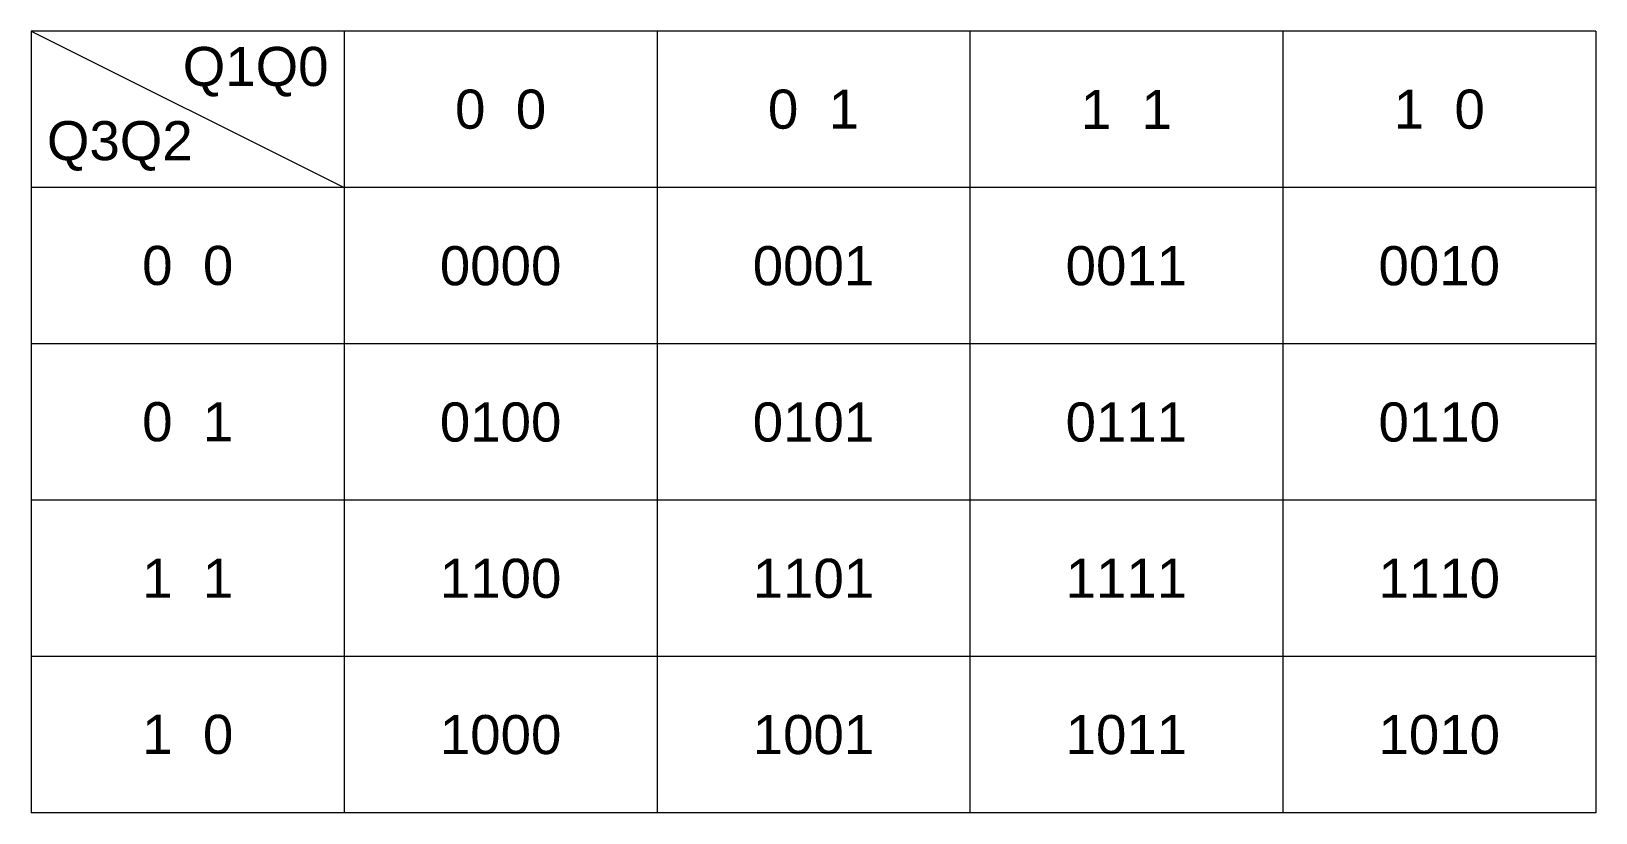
# Model space of a CAD drawing. Header units: millimetres. Extents: x 0 to 100, y 0 to 50.
import ezdxf
from ezdxf.enums import TextEntityAlignment as Align

# ---------------------------------------------------------------- set-up
doc = ezdxf.new("R2010")
doc.units = ezdxf.units.MM
doc.layers.get('0').update_dxf_attribs({"lineweight": 25, "true_color": 0xffffff})
doc.layers.add('TABLE', color=178, linetype='Continuous', lineweight=20, true_color=0x000000)
doc.styles.add('textstyle0', font='')
doc.styles.add('textstyle1', font='')
doc.styles.add('textstyle10', font='')
doc.styles.add('textstyle11', font='')
doc.styles.add('textstyle12', font='')
doc.styles.add('textstyle13', font='')
doc.styles.add('textstyle14', font='')
doc.styles.add('textstyle15', font='')
doc.styles.add('textstyle16', font='')
doc.styles.add('textstyle17', font='')
doc.styles.add('textstyle18', font='')
doc.styles.add('textstyle19', font='')
doc.styles.add('textstyle2', font='')
doc.styles.add('textstyle20', font='')
doc.styles.add('textstyle21', font='')
doc.styles.add('textstyle22', font='')
doc.styles.add('textstyle23', font='')
doc.styles.add('textstyle24', font='')
doc.styles.add('textstyle25', font='')
doc.styles.add('textstyle3', font='')
doc.styles.add('textstyle4', font='')
doc.styles.add('textstyle5', font='')
doc.styles.add('textstyle6', font='')
doc.styles.add('textstyle7', font='')
doc.styles.add('textstyle8', font='arial.ttf')
doc.styles.add('textstyle9', font='')
doc.styles.get('textstyle0').set_extended_font_data('Liberation Sans')
doc.styles.get('textstyle1').set_extended_font_data('Liberation Sans')
doc.styles.get('textstyle10').set_extended_font_data('Arial')
doc.styles.get('textstyle11').set_extended_font_data('Arial')
doc.styles.get('textstyle12').set_extended_font_data('Arial')
doc.styles.get('textstyle13').set_extended_font_data('Arial')
doc.styles.get('textstyle14').set_extended_font_data('Arial')
doc.styles.get('textstyle15').set_extended_font_data('Arial')
doc.styles.get('textstyle16').set_extended_font_data('Arial')
doc.styles.get('textstyle17').set_extended_font_data('Arial')
doc.styles.get('textstyle18').set_extended_font_data('Arial')
doc.styles.get('textstyle19').set_extended_font_data('Arial')
doc.styles.get('textstyle2').set_extended_font_data('Liberation Sans')
doc.styles.get('textstyle20').set_extended_font_data('Arial')
doc.styles.get('textstyle21').set_extended_font_data('Arial')
doc.styles.get('textstyle22').set_extended_font_data('Arial')
doc.styles.get('textstyle23').set_extended_font_data('Arial')
doc.styles.get('textstyle24').set_extended_font_data('Arial')
doc.styles.get('textstyle25').set_extended_font_data('Arial')
doc.styles.get('textstyle3').set_extended_font_data('Liberation Sans')
doc.styles.get('textstyle4').set_extended_font_data('Liberation Sans')
doc.styles.get('textstyle5').set_extended_font_data('Liberation Sans')
doc.styles.get('textstyle6').set_extended_font_data('Liberation Sans')
doc.styles.get('textstyle7').set_extended_font_data('Liberation Sans')
doc.styles.get('textstyle9').set_extended_font_data('Arial')

msp = doc.modelspace()

# ---------------------------------------------------------------- linework, layer by layer
at = {"layer": 'TABLE'}
for p, q in [((0, 50), (20, 40)), ((0, 50), (0, 0)), ((100, 50), (0, 50)), ((20, 50), (20, 0)), ((40, 50), (40, 0)), ((60, 50), (60, 0)), ((80, 50), (80, 0)), ((100, 50), (100, 0)), ((100, 40), (0, 40)), ((100, 30), (0, 30)), ((100, 20), (0, 20)), ((100, 10), (0, 10)), ((100, 0), (0, 0))]:
    msp.add_line(p, q, dxfattribs=at)

# ---------------------------------------------------------------- texts
at = {"style": 'textstyle9'}
msp.add_attdef('Q1Q0', text='Q1Q0', height=2.5, dxfattribs=at).set_placement((19, 49), align=Align.TOP_RIGHT)
at = {"style": 'textstyle8'}
msp.add_attdef('Q3Q2', text='Q3Q2', height=2.5, dxfattribs=at).set_placement((1, 41), align=Align.BOTTOM_LEFT)
for tag, style, p in [('0000', 'textstyle10', (30, 35)), ('0001', 'textstyle11', (50, 35)), ('0011', 'textstyle12', (70, 35)), ('0010', 'textstyle13', (90, 35)), ('0100', 'textstyle15', (30, 25)), ('0101', 'textstyle14', (50, 25)), ('0111', 'textstyle16', (70, 25)), ('0110', 'textstyle17', (90, 25)), ('1100', 'textstyle18', (30, 15)), ('1101', 'textstyle19', (50, 15)), ('1111', 'textstyle20', (70, 15)), ('1110', 'textstyle21', (90, 15)), ('1000', 'textstyle22', (30, 5)), ('1001', 'textstyle23', (50, 5)), ('1011', 'textstyle24', (70, 5)), ('1010', 'textstyle25', (90, 5))]:
    msp.add_attdef(tag, text='X', height=2.5, dxfattribs=dict(style=style)).set_placement(p, align=Align.MIDDLE_CENTER)
at = {"layer": 'TABLE', "char_height": 1, "attachment_point": 5}
for s, insert, style in [('\\H2.5;0  0', (30, 45), 'textstyle4'), ('\\H2.5;0  1', (50, 45), 'textstyle5'), ('\\H2.5;1  1', (70, 45), 'textstyle6'), ('\\H2.5;1  0', (90, 45), 'textstyle7'), ('\\H2.5;0  0', (10, 35), 'textstyle0'), ('\\H2.5;0  1', (10, 25), 'textstyle1'), ('\\H2.5;1  1', (10, 15), 'textstyle2'), ('\\H2.5;1  0', (10, 5), 'textstyle3')]:
    msp.add_mtext(s, dxfattribs=dict(at, insert=insert, style=style))

doc.saveas('drawing.dxf')
